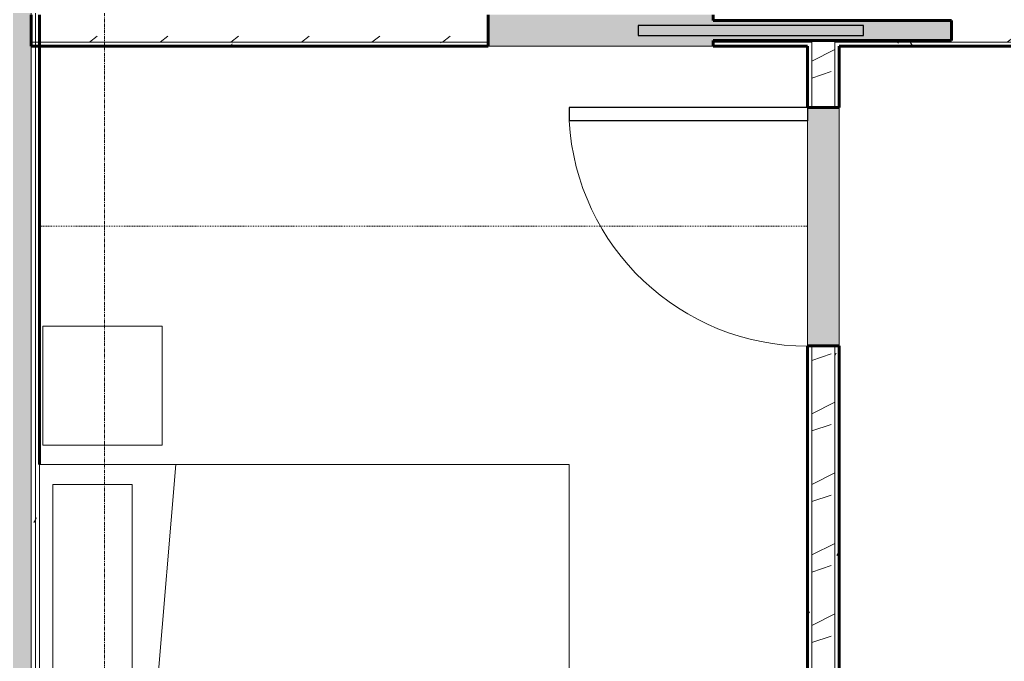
# Model space of a CAD drawing. Header units: inches. Extents: x -4061 to -1937, y 10959 to 12323.
# Drawn here: x -2513.1 to -2364.4, y 11343.3 to 11440.3 of the extents above; entities that cross this region are included whole.
import ezdxf

# ---------------------------------------------------------------- set-up
doc = ezdxf.new("R2010")
doc.units = ezdxf.units.IN
doc.header["$MEASUREMENT"] = 0
doc.linetypes.add('Dash', pattern=[0.25, 0.125, -0.125])
doc.linetypes.add('Grid Line 1_2_', pattern=[0.875, 0.5, -0.125, 0.125, -0.125])
for name, color, linetype, lineweight in [('0-1', 7, 'Continuous', 5), ('0-2', 250, 'Continuous', 9), ('A-DOOR-1', 250, 'Continuous', 9), ('A-DOOR-2', 50, 'Continuous', 30), ('A-WALL', 113, 'Continuous', 18), ('A-WALL-1', 8, 'Continuous', 5), ('A-WALL-2', 10, 'Continuous', 60), ('A-WALL-3', 7, 'Continuous', 18), ('A-WALL-PATT-1', 250, 'Continuous', 9), ('A-WALL-PATT-2', 253, 'Continuous', 9), ('A-WALL-PATT-4', 111, 'Continuous', 9), ('I-FURN-1', 250, 'Continuous', 9), ('I-FURN-HDLN-1', 250, 'Dash', 9), ('I-WALL-2', 2, 'Continuous', 60), ('S-GRID-1', 1, 'Grid Line 1_2_', 9)]:
    doc.layers.add(name, color=color, linetype=linetype, lineweight=lineweight)
pattern_1 = [(0, (0, 0), (20.48, 5.12), [0.845, -14.515, 0.845, -14.515, -81.92]), (0, (0, 0), (20.48, 5.12), [-30.72, 0.845, -29.875, 0.845, -14.515, -35.84]), (0, (0, 0), (20.48, 5.12), [-76.8, 0.845, -9.395, 0.845, -24.755]), (120, (7.68, 2.56), (-14.67405, 15.1762003), [0.845, -14.515, 0.845, -14.515, -81.92]), (120, (7.68, 2.56), (-14.67405, 15.1762003), [-30.72, 0.845, -29.875, 0.845, -14.515, -35.84]), (120, (7.68, 2.56), (-14.67405, 15.1762003), [-76.8, 0.845, -9.395, 0.845, -24.755]), (240, (10.24, 12.8), (-5.80595, -20.2962003), [0.845, -14.515, 0.845, -14.515, -81.92]), (240, (10.24, 12.8), (-5.80595, -20.2962003), [-30.72, 0.845, -29.875, 0.845, -14.515, -35.84]), (240, (10.24, 12.8), (-5.80595, -20.2962003), [-76.8, 0.845, -9.395, 0.845, -24.755])]
pattern_2 = [(216.87, (4.265, 10.662), (31.9871619, 21.32545714), [5.331, -47.981]), (206.565, (10.662, 7.464), (-10.662476, -10.6620098), [11.921, -11.921]), (198.435, (10.662, 2.132), (-21.32449365, -10.6625869), [6.744, -26.974])]

# ---------------------------------------------------------------- blocks, each defined once
blk = doc.blocks.new('Single-Flush - 36_ x 84_-1372839-ENLARGED RCP - 3RD FLOOR PLAN - EAST')
at = {"layer": 'A-DOOR-1'}
blk.add_arc((18, 2.37), 36.07, 93.1789, 180, dxfattribs=at)
at = {"layer": 'A-DOOR-2'}
for p, q in [((16, 2.37), (16, 38.39)), ((18, 38.39), (16, 38.39)), ((18, 2.37), (18, 38.39)), ((18, 2.37), (16, 2.37))]:
    blk.add_line(p, q, dxfattribs=at)
blk = doc.blocks.new('Pocket_Door_2385 - 34_ x 80_-1722045-ENLARGED RCP - 3RD FLOOR PLAN - EAST')
at = {"layer": 'A-DOOR-2'}
for p, q in [((-39.67, 0.75), (-39.67, -0.75)), ((-5.67, 0.75), (-39.67, 0.75)), ((-5.67, -0.75), (-5.67, 0.75)), ((-39.67, -0.75), (-5.67, -0.75))]:
    blk.add_line(p, q, dxfattribs=at)
blk = doc.blocks.new('Bed-Standard - King 78_ x 80_-1379907-ENLARGED RCP - 3RD FLOOR PLAN - EAST')
at = {"layer": 'I-FURN-1'}
for p, q in [((-28.31, 41.8), (49.69, 41.8)), ((-28.31, -38.2), (-28.31, 41.8)), ((49.69, 41.8), (49.69, -38.2)), ((49.69, -24.2), (-28.31, -17.63)), ((-25.31, -24.2), (46.69, -24.2)), ((-25.31, -36.2), (-25.31, -24.2)), ((46.69, -36.2), (46.69, -24.2)), ((-25.31, -36.2), (46.69, -36.2)), ((49.69, -38.2), (-28.31, -38.2))]:
    blk.add_line(p, q, dxfattribs=at)
at = {"layer": 'I-FURN-HDLN-1'}
for p, q in [((-64.31, 77.8), (73.69, 77.8)), ((-64.31, -38.2), (-64.31, 77.8)), ((73.69, 77.8), (73.69, -38.2))]:
    blk.add_line(p, q, dxfattribs=at)
blk = doc.blocks.new('Table-Night Stand - 18_ x 18_ x 24_-1372838-ENLARGED RCP - 3RD FLOOR PLAN - EAST')
at = {"layer": 'I-FURN-1'}
for p, q in [((0.15, 0), (18.15, 0)), ((0.15, -18), (0.15, 0)), ((18.15, 0), (18.15, -18)), ((18.15, -18), (0.15, -18))]:
    blk.add_line(p, q, dxfattribs=at)
blk = doc.blocks.new('CTR - 1st Phase - Unit Layouts_rvt-1-ENLARGED RCP - 3RD FLOOR PLAN - EAST')
at = {"layer": 'A-WALL-1'}
for points in [[(-2418.3, 11436.27), (-2408.37, 11436.27), (-2408.37, 11437.15), (-2372.37, 11437.15), (-2372.37, 11440.15), (-2408.37, 11440.15), (-2408.37, 11441.02), (-2442.37, 11441.02), (-2442.37, 11436.27), (-2430.51, 11436.27)], [(-2390, 11391.01), (-2389.37, 11391.01), (-2389.37, 11427.01), (-2394.12, 11427.01), (-2394.12, 11391.01), (-2393.5, 11391.01)]]:
    blk.add_hatch(color=256, dxfattribs=at).paths.add_polyline_path(points, flags=0)
at = {"layer": 'A-WALL-PATT-1'}
h = blk.add_hatch(dxfattribs=at)
h.set_pattern_fill('FP_1', color=256, style=0, pattern_type=2)
h.set_pattern_definition(pattern_1)
h.paths.add_polyline_path([(-2307.87, 11436.27), (-2297.07, 11436.27), (-2297.07, 11436.9), (-2390, 11436.9), (-2390, 11436.27), (-2308.64, 11436.27)], flags=0)
h.paths.add_polyline_path([(-2393.5, 11436.27), (-2393.5, 11436.9), (-2408.37, 11436.9), (-2408.37, 11436.27), (-2394.12, 11436.27)], flags=0)
h.paths.add_polyline_path([(-2510.12, 11436.27), (-2442.37, 11436.27), (-2442.37, 11436.9), (-2510.12, 11436.89), (-2510.12, 11436.62)], flags=0)
h = blk.add_hatch(dxfattribs=at)
h.set_pattern_fill('FP_1', color=256, style=0, pattern_type=2)
h.set_pattern_definition(pattern_1)
h.paths.add_polyline_path([(-2393.5, 11255.64), (-2393.5, 11391.01), (-2394.12, 11391.01), (-2394.12, 11255.64)], flags=0)
h.paths.add_polyline_path([(-2393.5, 11427.01), (-2393.5, 11436.27), (-2394.12, 11436.27), (-2394.12, 11427.01)], flags=0)
h = blk.add_hatch(dxfattribs=at)
h.set_pattern_fill('FP_1', color=256, style=0, pattern_type=2)
h.set_pattern_definition(pattern_1)
h.paths.add_polyline_path([(-2389.37, 11255.64), (-2389.37, 11391.01), (-2390, 11391.01), (-2390, 11255.64)], flags=0)
h.paths.add_polyline_path([(-2390, 11427.01), (-2389.37, 11427.01), (-2389.37, 11436.27), (-2390, 11436.27)], flags=0)
at = {"layer": 'A-WALL-PATT-2'}
h = blk.add_hatch(dxfattribs=at)
h.set_pattern_fill('FP_2', color=256, style=0, pattern_type=2)
h.set_pattern_definition(pattern_2)
h.paths.add_polyline_path([(-2297.07, 11436.9), (-2296.45, 11436.9), (-2296.45, 11440.4), (-2408.37, 11440.4), (-2408.37, 11440.15), (-2372.37, 11440.15), (-2372.37, 11437.15), (-2408.37, 11437.15), (-2408.37, 11436.9), (-2307.87, 11436.9)], flags=0)
h.paths.add_polyline_path([(-2489.12, 11436.9), (-2442.37, 11436.9), (-2442.37, 11440.4), (-2510.12, 11440.4), (-2510.12, 11436.9), (-2491.82, 11436.9)], flags=0)
h = blk.add_hatch(dxfattribs=at)
h.set_pattern_fill('FP_2', color=256, style=0, pattern_type=2)
h.set_pattern_definition(pattern_2)
h.paths.add_polyline_path([(-2392.18, 11255.64), (-2390, 11255.64), (-2390, 11391.01), (-2393.5, 11391.01), (-2393.5, 11255.64)], flags=0)
h.paths.add_polyline_path([(-2393.5, 11427.01), (-2390, 11427.01), (-2390, 11436.9), (-2393.5, 11436.9), (-2393.5, 11436.27)], flags=0)
at = {"layer": 'A-WALL-2'}
for p, q in [((-2511.37, 11436.27), (-2511.37, 11441.02)), ((-2442.37, 11441.02), (-2442.37, 11436.27)), ((-2408.37, 11440.15), (-2408.37, 11441.02)), ((-2372.37, 11440.15), (-2408.37, 11440.15)), ((-2372.37, 11437.15), (-2372.37, 11440.15)), ((-2408.37, 11436.27), (-2408.37, 11437.15)), ((-2408.37, 11437.15), (-2372.37, 11437.15)), ((-2442.37, 11436.27), (-2511.37, 11436.27)), ((-2394.12, 11436.27), (-2408.37, 11436.27)), ((-2394.12, 11427.01), (-2394.12, 11436.27)), ((-2389.37, 11436.27), (-2389.37, 11427.01)), ((-2297.07, 11436.27), (-2389.37, 11436.27)), ((-2389.37, 11427.01), (-2394.12, 11427.01)), ((-2394.12, 11255.64), (-2394.12, 11391.01)), ((-2394.12, 11391.01), (-2389.37, 11391.01)), ((-2389.37, 11391.01), (-2389.37, 11255.64))]:
    blk.add_line(p, q, dxfattribs=at)
at = {"layer": 'A-WALL-3'}
for p, q in [((-2511.37, 11436.9), (-2442.37, 11436.9)), ((-2442.37, 11436.27), (-2408.37, 11436.27)), ((-2408.37, 11436.9), (-2393.5, 11436.9)), ((-2393.5, 11436.27), (-2393.5, 11436.9)), ((-2393.5, 11436.27), (-2393.5, 11427.01)), ((-2390, 11436.27), (-2390, 11436.9)), ((-2390, 11436.9), (-2297.07, 11436.9)), ((-2390, 11436.27), (-2390, 11427.01)), ((-2394.12, 11427.01), (-2394.12, 11391.01)), ((-2389.37, 11391.01), (-2389.37, 11427.01)), ((-2393.5, 11391.01), (-2393.5, 11255.64)), ((-2390, 11391.01), (-2390, 11255.64))]:
    blk.add_line(p, q, dxfattribs=at)
at = {"layer": '0-2'}
for name, p, rotation in [('Pocket_Door_2385 - 34_ x 80_-1722045-ENLARGED RCP - 3RD FLOOR PLAN - EAST', (-2425.37, 11438.65), 180), ('Single-Flush - 36_ x 84_-1372839-ENLARGED RCP - 3RD FLOOR PLAN - EAST', (-2391.75, 11409.01), 89.99999999998862), ('Bed-Standard - King 78_ x 80_-1379907-ENLARGED RCP - 3RD FLOOR PLAN - EAST', (-2471.92, 11344.74), 270.0000000010052), ('Table-Night Stand - 18_ x 18_ x 24_-1372838-ENLARGED RCP - 3RD FLOOR PLAN - EAST', (-2491.62, 11394.13), 270.0000000010052)]:
    blk.add_blockref(name, p, dxfattribs=dict(at, rotation=rotation))
blk = doc.blocks.new('CTR - 1st Phase - Shell_rvt-1-ENLARGED RCP - 3RD FLOOR PLAN - EAST')
at = {"layer": 'S-GRID-1'}
blk.add_line((-2500.32, 10958.72), (-2500.32, 12290.35), dxfattribs=at)

msp = doc.modelspace()

# ---------------------------------------------------------------- hatches: boundary and pattern name
at = {"layer": 'A-WALL-PATT-4'}
h = msp.add_hatch(dxfattribs=at)
h.set_pattern_fill('FP_4', color=256, style=0, pattern_type=2)
h.set_pattern_definition([(161.57, (0.32, 0.32), (-2.560496185, -0.000537386), [0, -18.214, 2.022, 0]), (18.43, (-0.32, 0.32), (-2.560496185, 0.000537386), [0, -18.214, 2.022, 0]), (108.43, (0.32, 0.32), (1.27922091, -6.400876726), [6.07, -14.166]), (71.57, (-0.32, 0.32), (1.27922091, 6.400876726), [6.07, -14.166])])
h.paths.add_polyline_path([(-2514.82, 11255.26), (-2511.37, 11255.26), (-2511.38, 11644.86), (-2514.87, 11644.86), (-2514.87, 11255.26)], flags=0)
h = msp.add_hatch(dxfattribs=at)
h.set_pattern_fill('FP_1', color=256, style=0, pattern_type=2)
h.set_pattern_definition(pattern_1)
h.paths.add_polyline_path([(-2511.37, 11255.64), (-2510.75, 11255.64), (-2510.75, 11644.24), (-2511.37, 11644.24), (-2511.37, 11255.83)], flags=0)
h = msp.add_hatch(dxfattribs=at)
h.set_pattern_fill('FP_1', color=256, style=0, pattern_type=2)
h.set_pattern_definition(pattern_1)
h.paths.add_polyline_path([(-2510.12, 11255.64), (-2510.12, 11570.32), (-2510.42, 11570.32), (-2510.42, 11590.27), (-2510.12, 11590.27), (-2510.12, 11643.61), (-2510.75, 11643.61), (-2510.75, 11255.64)], flags=0)

# ---------------------------------------------------------------- linework, layer by layer
at = {"layer": 'A-WALL'}
for p, q in [((-2511.37, 11644.86), (-2511.37, 11255.26)), ((-2510.75, 11644.24), (-2510.75, 11255.26))]:
    msp.add_line(p, q, dxfattribs=at)
at = {"layer": 'I-WALL-2'}
msp.add_line((-2510.12, 11441.02), (-2510.12, 11373.05), dxfattribs=at)

# ---------------------------------------------------------------- block references
at = {"layer": '0-1'}
for name in ['CTR - 1st Phase - Shell_rvt-1-ENLARGED RCP - 3RD FLOOR PLAN - EAST', 'CTR - 1st Phase - Unit Layouts_rvt-1-ENLARGED RCP - 3RD FLOOR PLAN - EAST']:
    msp.add_blockref(name, (0, 0), dxfattribs=at)

doc.saveas('drawing.dxf')
